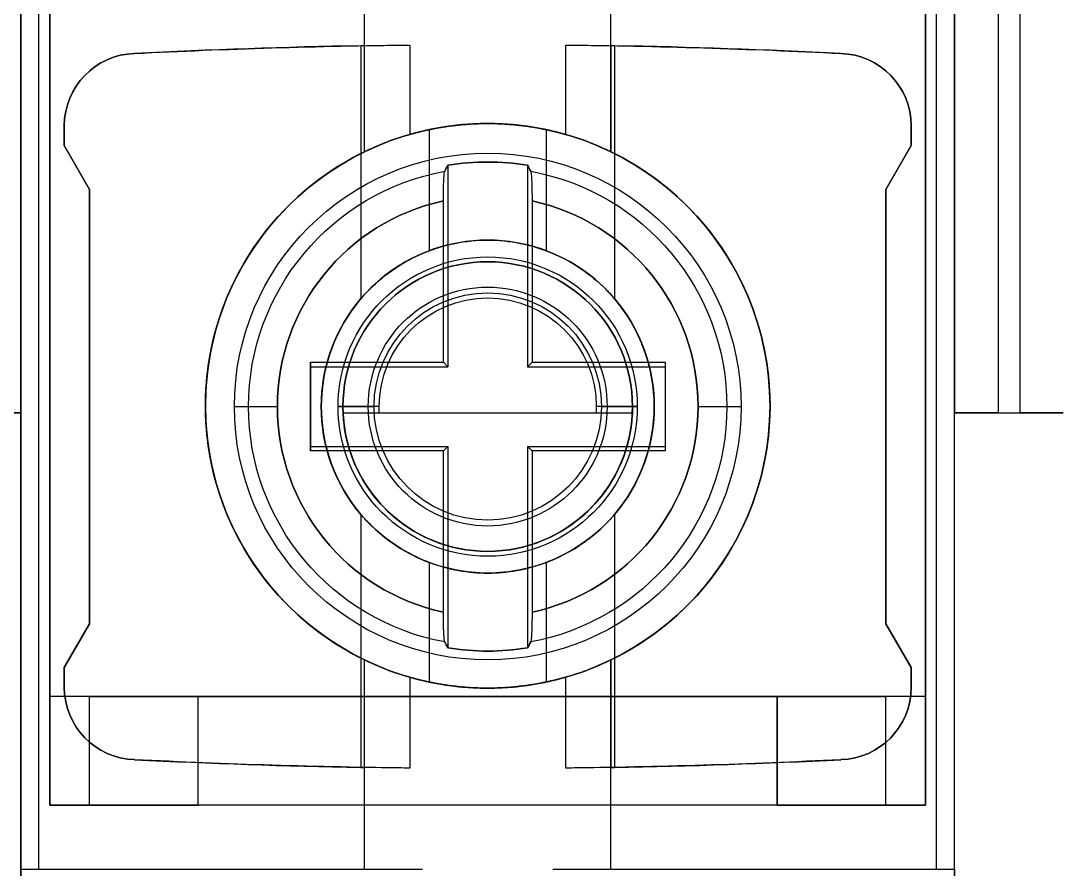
# Model space of a CAD drawing. Header units: inches. Extents: x 0 to 92454, y -34894 to 11.
# Drawn here: x 3.093 to 3.659, y 0.26 to 0.721 of the extents above; entities that cross this region are included whole.
import ezdxf

# ---------------------------------------------------------------- set-up
doc = ezdxf.new("R2010")
doc.units = ezdxf.units.IN
doc.header["$MEASUREMENT"] = 0

# ---------------------------------------------------------------- blocks, each defined once
blk = doc.blocks.new('2023_07_21_11_46_31_0481')
at = {"color": 7, "extrusion": (0, 0, -1)}
for p, q in [((78.55, 6.6, 100.333), (78.55, 23.15, 100.333)), ((78.8, 6.6, 106.4), (78.8, 23.15, 106.4)), ((78.8, 6.6, 100.333), (78.8, 23.15, 100.333)), ((78.95, 10.485, 98.489), (78.95, 23.15, 98.489)), ((83.3, 17.975, 102.1), (83.3, 23.15, 102.1)), ((83.3, 16.51, 106.4), (83.3, 23.15, 106.4)), ((86.7, 17.975, 102.1), (86.7, 23.15, 102.1)), ((86.7, 16.51, 106.4), (86.7, 23.15, 106.4)), ((91.05, 23.15, 98.489), (91.05, 10.485, 98.489)), ((91.2, 6.6, 106.4), (91.2, 23.15, 106.4)), ((91.2, 6.6, 100.333), (91.2, 23.15, 100.333)), ((91.45, 6.6, 100.333), (91.45, 23.15, 100.333)), ((92.05, 23.15, 87.6), (92.05, 12.905, 87.6)), ((92.35, 23.15, 87.6), (92.35, 12.905, 87.6)), ((83.922, 17.984, 102.1), (83.922, 16.748, 102.1)), ((86.078, 16.748, 102.1), (86.078, 17.984, 102.1)), ((83.502, 12.905, 91.4), (86.498, 12.905, 91.4)), ((92.05, 12.905, 87.6), (92.35, 12.905, 87.6)), ((83.3, 6.6, 106.4), (83.3, 9.49, 106.4)), ((86.7, 6.6, 106.4), (86.7, 9.49, 106.4)), ((83.922, 9.252, 102.1), (83.922, 7.996, 102.1)), ((86.078, 7.996, 102.1), (86.078, 9.252, 102.1)), ((79.5, 8.985, 96.489), (78.95, 8.985, 96.489)), ((78.95, 8.985, 96.489), (78.95, 7.485, 96.489)), ((79.5, 7.485, 96.489), (79.5, 8.985, 96.489)), ((91.05, 8.985, 96.489), (90.5, 8.985, 96.489)), ((90.5, 7.485, 96.489), (90.5, 8.985, 96.489)), ((91.05, 7.485, 96.489), (91.05, 8.985, 96.489)), ((83.3, 6.6, 102.1), (83.3, 8.005, 102.1)), ((86.7, 6.6, 102.1), (86.7, 8.005, 102.1)), ((78.95, 7.485, 96.489), (79.5, 7.485, 96.489)), ((90.5, 7.485, 96.489), (91.05, 7.485, 96.489)), ((78.55, 6.6, 100.333), (78.8, 6.6, 100.333)), ((78.55, 3.9, 119.7), (78.55, 6.6, 119.7)), ((78.55, 6.6, 119.7), (84.1, 6.6, 119.7)), ((78.8, 6.6, 106.4), (83.3, 6.6, 106.4)), ((83.3, 6.6, 102.1), (84.1, 6.6, 102.1)), ((85.9, 6.6, 102.1), (86.7, 6.6, 102.1)), ((85.9, 6.6, 119.7), (91.45, 6.6, 119.7)), ((86.7, 6.6, 106.4), (91.2, 6.6, 106.4)), ((91.2, 6.6, 100.333), (91.45, 6.6, 100.333)), ((91.45, 6.6, 119.7), (91.45, 3.9, 119.7))]:
    blk.add_line(p, q, dxfattribs=at)
at = {"color": 7}
for p, q in [((78.55, 23.15, 88.2), (78.55, 12.905, 88.2)), ((78.95, 23.15, 99.989), (78.95, 10.485, 99.989)), ((91.05, 10.485, 99.989), (91.05, 23.15, 99.989)), ((91.45, 23.15, 88.2), (91.45, 12.905, 88.2)), ((92.05, 23.15, 87.6), (92.05, 12.905, 87.6)), ((92.35, 23.15, 87.6), (92.35, 12.905, 87.6)), ((80.121, 17.868, 102.463), (80.121, 17.868, 100.42)), ((80.121, 17.868, 102.463), (80.121, 17.868, 100.42)), ((83.249, 17.974, 103.986), (83.249, 14.481, 103.986)), ((83.3, 16.51, 104.011), (83.3, 17.975, 104.011)), ((83.3, 17.975, 104.011), (83.3, 17.975, 102.1)), ((86.7, 17.975, 102.1), (86.7, 17.975, 104.011)), ((86.7, 17.975, 104.011), (86.7, 16.51, 104.011)), ((86.751, 17.974, 103.986), (86.751, 14.481, 103.986)), ((89.879, 17.868, 102.463), (89.879, 17.868, 100.42)), ((89.879, 17.868, 102.463), (89.879, 17.868, 100.42)), ((79.15, 16.868, 101.99), (79.15, 16.868, 99.99)), ((90.85, 16.868, 101.99), (90.85, 16.868, 99.99)), ((84.191, 16.815, 102.219), (84.191, 15.143, 102.219)), ((85.809, 16.815, 102.219), (85.809, 15.143, 102.219)), ((83.3, 16.51, 104.011), (83.3, 16.51, 106.4)), ((86.7, 16.51, 106.4), (86.7, 16.51, 104.011)), ((84.45, 16.322, 105.8), (84.45, 13.54, 105.8)), ((85.55, 16.322, 105.8), (85.55, 13.54, 105.8)), ((84.387, 13.603, 107), (84.387, 15.831, 107)), ((85.613, 15.831, 107), (85.613, 13.603, 107)), ((82.55, 12.377, 107), (82.55, 13.603, 107)), ((82.55, 13.603, 107), (84.387, 13.603, 107)), ((82.55, 13.54, 105.8), (84.45, 13.54, 105.8)), ((82.55, 13.54, 105.8), (82.55, 12.44, 105.8)), ((85.55, 13.54, 105.8), (87.45, 13.54, 105.8)), ((85.613, 13.603, 107), (87.45, 13.603, 107)), ((87.45, 13.603, 107), (87.45, 12.377, 107)), ((87.45, 13.54, 105.8), (87.45, 12.44, 105.8)), ((81.1, 13, 106.4), (81.1, 13, 124.1)), ((81.1, 13, 106.4), (81.1, 13, 124.1)), ((81.5, 12.99, 104.4), (81.696, 12.99, 106.635)), ((81.5, 12.99, 104.4), (81.696, 12.99, 106.635)), ((82.7, 12.99, 101.56), (82.7, 12.99, 103.719)), ((82.7, 12.99, 101.56), (82.7, 12.99, 103.719)), ((83.43, 12.99, 100.8), (82.933, 12.99, 101.56)), ((82.933, 12.99, 101.56), (83.35, 12.99, 101.8)), ((82.933, 12.99, 101.56), (83.35, 12.99, 101.8)), ((83.43, 12.99, 100.8), (82.933, 12.99, 101.56)), ((83, 12.99, 100.552), (83.43, 12.99, 100.8)), ((83, 12.99, 99.989), (83, 12.99, 100.552)), ((83.5, 12.99, 93.4), (83, 12.99, 93.689)), ((83, 12.99, 93.689), (83, 12.99, 98.489)), ((83, 12.99, 93.689), (83, 12.99, 98.489)), ((83.5, 12.99, 93.4), (83, 12.99, 93.689)), ((83, 12.99, 99.989), (83, 12.99, 100.552)), ((83, 12.99, 100.552), (83.43, 12.99, 100.8)), ((83.35, 12.99, 101.8), (83.35, 12.99, 104.4)), ((83.35, 12.99, 101.8), (83.35, 12.99, 104.4)), ((83.5, 12.99, 91.4), (83.5, 12.99, 93.4)), ((83.5, 12.99, 91.4), (83.5, 12.99, 93.4)), ((86.5, 12.99, 93.4), (86.5, 12.99, 91.4)), ((87, 12.99, 93.689), (86.5, 12.99, 93.4)), ((87, 12.99, 93.689), (86.5, 12.99, 93.4)), ((86.5, 12.99, 93.4), (86.5, 12.99, 91.4)), ((86.57, 12.99, 100.8), (87, 12.99, 100.552)), ((87.067, 12.99, 101.56), (86.57, 12.99, 100.8)), ((87.067, 12.99, 101.56), (86.57, 12.99, 100.8)), ((86.57, 12.99, 100.8), (87, 12.99, 100.552)), ((86.65, 12.99, 104.4), (86.65, 12.99, 101.8)), ((86.65, 12.99, 101.8), (87.067, 12.99, 101.56)), ((86.65, 12.99, 101.8), (87.067, 12.99, 101.56)), ((86.65, 12.99, 104.4), (86.65, 12.99, 101.8)), ((87, 12.99, 100.552), (87, 12.99, 99.989)), ((87, 12.99, 98.489), (87, 12.99, 93.689)), ((87, 12.99, 98.489), (87, 12.99, 93.689)), ((87, 12.99, 100.552), (87, 12.99, 99.989)), ((87.3, 12.99, 103.719), (87.3, 12.99, 101.56)), ((87.3, 12.99, 103.719), (87.3, 12.99, 101.56)), ((88.304, 12.99, 106.635), (88.5, 12.99, 104.4)), ((88.304, 12.99, 106.635), (88.5, 12.99, 104.4)), ((88.9, 13, 124.1), (88.9, 13, 106.4)), ((88.9, 13, 124.1), (88.9, 13, 106.4)), ((78.55, 12.905, 94.9), (78.55, 5.905, 94.9)), ((83.002, 12.905, 94.9), (83.002, 12.905, 93.689)), ((83.502, 12.905, 93.4), (83.502, 12.905, 91.4)), ((86.498, 12.905, 91.4), (86.498, 12.905, 93.4)), ((86.998, 12.905, 93.689), (86.998, 12.905, 94.9)), ((91.45, 5.905, 94.9), (91.45, 12.905, 94.9)), ((82.55, 12.44, 105.8), (84.45, 12.44, 105.8)), ((84.45, 12.44, 105.8), (84.45, 9.658, 105.8)), ((85.55, 12.44, 105.8), (85.55, 9.658, 105.8)), ((85.55, 12.44, 105.8), (87.45, 12.44, 105.8)), ((84.387, 12.377, 107), (82.55, 12.377, 107)), ((84.387, 10.149, 107), (84.387, 12.377, 107)), ((87.45, 12.377, 107), (85.613, 12.377, 107)), ((85.613, 12.377, 107), (85.613, 10.149, 107)), ((83.249, 11.499, 103.986), (83.249, 8.006, 103.986)), ((86.751, 11.499, 103.986), (86.751, 8.006, 103.986)), ((84.191, 10.837, 102.219), (84.191, 9.185, 102.219)), ((85.809, 10.837, 102.219), (85.809, 9.185, 102.219)), ((83.3, 9.49, 106.4), (83.3, 9.49, 104.011)), ((83.3, 8.005, 104.011), (83.3, 9.49, 104.011)), ((86.7, 9.49, 104.011), (86.7, 9.49, 106.4)), ((86.7, 9.49, 104.011), (86.7, 8.005, 104.011)), ((79.15, 9.112, 101.99), (79.15, 9.112, 99.99)), ((90.85, 9.112, 101.99), (90.85, 9.112, 99.99)), ((91.05, 8.985, 96.989), (78.95, 8.985, 96.989)), ((79.5, 7.485, 96.489), (79.5, 8.985, 96.489)), ((81, 7.485, 94.989), (81, 8.985, 94.989)), ((81, 7.485, 94.9), (81, 8.985, 94.9)), ((81, 8.985, 94.9), (89, 8.985, 94.9)), ((89, 7.485, 94.989), (89, 8.985, 94.989)), ((89, 8.985, 94.9), (89, 7.485, 94.9)), ((90.5, 7.485, 96.489), (90.5, 8.985, 96.489)), ((80.121, 8.112, 102.463), (80.121, 8.112, 100.42)), ((80.121, 8.112, 102.463), (80.121, 8.112, 100.42)), ((89.879, 8.112, 102.463), (89.879, 8.112, 100.42)), ((89.879, 8.112, 102.463), (89.879, 8.112, 100.42)), ((83.3, 8.005, 102.1), (83.3, 8.005, 104.011)), ((86.7, 8.005, 104.011), (86.7, 8.005, 102.1)), ((91.05, 7.485, 96.989), (78.95, 7.485, 96.989)), ((89, 7.485, 94.9), (81, 7.485, 94.9)), ((84.1, 6.6, 119.7), (84.1, 6.6, 102.1)), ((85.9, 6.6, 119.7), (85.9, 6.6, 102.1))]:
    blk.add_line(p, q, dxfattribs=at)
at = {"color": 7, "extrusion": (1, 0, 0)}
for p, q in [((78.55, 23.15, 88.2), (78.55, 12.905, 88.2)), ((78.55, 6.6, 100.333), (78.55, 23.15, 100.333)), ((78.8, 6.6, 100.333), (78.8, 23.15, 100.333)), ((78.8, 6.6, 106.4), (78.8, 23.15, 106.4)), ((86.7, 17.975, 102.1), (86.7, 23.15, 102.1)), ((86.7, 16.51, 106.4), (86.7, 23.15, 106.4)), ((91.05, 10.485, 99.989), (91.05, 23.15, 99.989)), ((91.05, 23.15, 98.489), (91.05, 10.485, 98.489)), ((86.7, 17.975, 102.1), (86.7, 17.975, 104.011)), ((86.7, 17.975, 104.011), (86.7, 16.51, 104.011)), ((90.85, 16.868, 99.99), (90.85, 16.596, 99.99)), ((90.85, 16.868, 101.99), (90.85, 16.868, 99.99)), ((90.85, 16.596, 101.99), (90.85, 16.868, 101.99)), ((90.85, 16.596, 101.99), (90.85, 16.596, 99.99)), ((86.7, 16.51, 106.4), (86.7, 16.51, 104.011)), ((90.5, 15.99, 100.145), (90.5, 9.99, 100.145)), ((90.5, 15.99, 102.16), (90.5, 15.99, 100.145)), ((90.5, 9.99, 102.16), (90.5, 15.99, 102.16)), ((82.55, 12.377, 107), (82.55, 13.603, 107)), ((82.55, 13.603, 107), (82.55, 13.54, 105.8)), ((82.55, 13.54, 105.8), (82.55, 12.44, 105.8)), ((78.55, 12.905, 88.2), (78.55, 12.905, 94.9)), ((78.55, 12.905, 94.9), (78.55, 5.905, 94.9)), ((82.55, 12.44, 105.8), (82.55, 12.377, 107)), ((90.5, 9.99, 102.16), (90.5, 9.99, 100.145)), ((86.7, 9.49, 104.011), (86.7, 8.005, 104.011)), ((86.7, 9.49, 104.011), (86.7, 9.49, 106.4)), ((86.7, 6.6, 106.4), (86.7, 9.49, 106.4)), ((90.85, 9.384, 99.99), (90.85, 9.112, 99.99)), ((90.85, 9.384, 101.99), (90.85, 9.384, 99.99)), ((90.85, 9.112, 101.99), (90.85, 9.384, 101.99)), ((90.85, 9.112, 101.99), (90.85, 9.112, 99.99)), ((89, 8.985, 94.9), (89, 7.485, 94.9)), ((89, 8.985, 94.989), (89, 8.985, 94.9)), ((89, 7.485, 94.989), (89, 8.985, 94.989)), ((91.05, 7.485, 96.489), (91.05, 8.985, 96.489)), ((91.05, 8.985, 96.989), (91.05, 8.985, 96.489)), ((86.7, 6.6, 102.1), (86.7, 8.005, 102.1)), ((86.7, 8.005, 104.011), (86.7, 8.005, 102.1)), ((89, 7.485, 94.9), (89, 7.485, 94.989)), ((91.05, 7.485, 96.489), (91.05, 7.485, 96.989)), ((78.55, 6.6, 119.7), (78.55, 6.6, 100.333)), ((78.55, 3.9, 119.7), (78.55, 6.6, 119.7)), ((78.8, 6.6, 100.333), (78.8, 6.6, 106.4)), ((86.7, 6.6, 102.1), (86.7, 6.6, 106.4))]:
    blk.add_line(p, q, dxfattribs=at)
at = {"color": 7, "extrusion": (-1, 0, 0)}
for p, q in [((78.95, 10.485, 98.489), (78.95, 23.15, 98.489)), ((78.95, 23.15, 99.989), (78.95, 10.485, 99.989)), ((83.3, 16.51, 106.4), (83.3, 23.15, 106.4)), ((83.3, 17.975, 102.1), (83.3, 23.15, 102.1)), ((91.2, 6.6, 106.4), (91.2, 23.15, 106.4)), ((91.2, 6.6, 100.333), (91.2, 23.15, 100.333)), ((91.45, 6.6, 100.333), (91.45, 23.15, 100.333)), ((91.45, 23.15, 88.2), (91.45, 12.905, 88.2)), ((83.3, 17.975, 104.011), (83.3, 17.975, 102.1)), ((83.3, 16.51, 104.011), (83.3, 17.975, 104.011)), ((79.15, 16.596, 99.99), (79.15, 16.868, 99.99)), ((79.15, 16.868, 101.99), (79.15, 16.596, 101.99)), ((79.15, 16.868, 101.99), (79.15, 16.868, 99.99)), ((79.15, 16.596, 101.99), (79.15, 16.596, 99.99)), ((83.3, 16.51, 104.011), (83.3, 16.51, 106.4)), ((79.5, 9.99, 100.145), (79.5, 15.99, 100.145)), ((79.5, 15.99, 102.16), (79.5, 9.99, 102.16)), ((79.5, 15.99, 102.16), (79.5, 15.99, 100.145)), ((87.45, 13.603, 107), (87.45, 12.377, 107)), ((87.45, 13.603, 107), (87.45, 13.54, 105.8)), ((87.45, 13.54, 105.8), (87.45, 12.44, 105.8)), ((91.45, 12.905, 94.9), (91.45, 12.905, 88.2)), ((91.45, 5.905, 94.9), (91.45, 12.905, 94.9)), ((87.45, 12.44, 105.8), (87.45, 12.377, 107)), ((79.5, 9.99, 102.16), (79.5, 9.99, 100.145)), ((79.15, 9.112, 99.99), (79.15, 9.384, 99.99)), ((79.15, 9.384, 101.99), (79.15, 9.112, 101.99)), ((79.15, 9.384, 101.99), (79.15, 9.384, 99.99)), ((83.3, 8.005, 104.011), (83.3, 9.49, 104.011)), ((83.3, 6.6, 106.4), (83.3, 9.49, 106.4)), ((83.3, 9.49, 106.4), (83.3, 9.49, 104.011)), ((79.15, 9.112, 101.99), (79.15, 9.112, 99.99)), ((78.95, 8.985, 96.489), (78.95, 8.985, 96.989)), ((78.95, 8.985, 96.489), (78.95, 7.485, 96.489)), ((81, 7.485, 94.9), (81, 8.985, 94.9)), ((81, 7.485, 94.989), (81, 8.985, 94.989)), ((81, 8.985, 94.9), (81, 8.985, 94.989)), ((83.3, 8.005, 102.1), (83.3, 8.005, 104.011)), ((83.3, 6.6, 102.1), (83.3, 8.005, 102.1)), ((78.95, 7.485, 96.989), (78.95, 7.485, 96.489)), ((81, 7.485, 94.989), (81, 7.485, 94.9)), ((83.3, 6.6, 106.4), (83.3, 6.6, 102.1)), ((91.2, 6.6, 106.4), (91.2, 6.6, 100.333)), ((91.45, 6.6, 119.7), (91.45, 3.9, 119.7)), ((91.45, 6.6, 100.333), (91.45, 6.6, 119.7))]:
    blk.add_line(p, q, dxfattribs=at)
at = {"color": 7, "extrusion": (-0.43787, 0, 0.899038)}
for p, q in [((83.249, 17.974, 103.986), (83.249, 14.481, 103.986)), ((79.15, 16.868, 101.99), (79.15, 16.596, 101.99)), ((79.15, 16.596, 101.99), (79.5, 15.99, 102.16)), ((79.5, 15.99, 102.16), (79.5, 9.99, 102.16)), ((83.249, 11.499, 103.986), (83.249, 8.006, 103.986)), ((79.5, 9.99, 102.16), (79.15, 9.384, 101.99)), ((79.15, 9.384, 101.99), (79.15, 9.112, 101.99))]:
    blk.add_line(p, q, dxfattribs=at)
at = {"color": 7, "extrusion": (0.404415, 0, -0.914575)}
for p, q in [((83.922, 17.984, 102.1), (83.922, 16.748, 102.1)), ((79.15, 16.596, 99.99), (79.15, 16.868, 99.99)), ((84.191, 16.815, 102.219), (84.191, 15.143, 102.219)), ((79.5, 15.99, 100.145), (79.15, 16.596, 99.99)), ((79.5, 9.99, 100.145), (79.5, 15.99, 100.145)), ((84.191, 10.837, 102.219), (84.191, 9.185, 102.219)), ((79.15, 9.384, 99.99), (79.5, 9.99, 100.145)), ((79.15, 9.112, 99.99), (79.15, 9.384, 99.99)), ((83.922, 9.252, 102.1), (83.922, 7.996, 102.1))]:
    blk.add_line(p, q, dxfattribs=at)
at = {"color": 7, "extrusion": (-0.404415, 0, -0.914575)}
for p, q in [((86.078, 16.748, 102.1), (86.078, 17.984, 102.1)), ((90.85, 16.868, 99.99), (90.85, 16.596, 99.99)), ((85.809, 16.815, 102.219), (85.809, 15.143, 102.219)), ((90.85, 16.596, 99.99), (90.5, 15.99, 100.145)), ((90.5, 15.99, 100.145), (90.5, 9.99, 100.145)), ((85.809, 10.837, 102.219), (85.809, 9.185, 102.219)), ((90.5, 9.99, 100.145), (90.85, 9.384, 99.99)), ((90.85, 9.384, 99.99), (90.85, 9.112, 99.99)), ((86.078, 7.996, 102.1), (86.078, 9.252, 102.1))]:
    blk.add_line(p, q, dxfattribs=at)
at = {"color": 7, "extrusion": (0.43787, 0, 0.899038)}
for p, q in [((86.751, 17.974, 103.986), (86.751, 14.481, 103.986)), ((90.85, 16.596, 101.99), (90.85, 16.868, 101.99)), ((90.5, 15.99, 102.16), (90.85, 16.596, 101.99)), ((90.5, 9.99, 102.16), (90.5, 15.99, 102.16)), ((86.751, 11.499, 103.986), (86.751, 8.006, 103.986)), ((90.85, 9.384, 101.99), (90.5, 9.99, 102.16)), ((90.85, 9.112, 101.99), (90.85, 9.384, 101.99))]:
    blk.add_line(p, q, dxfattribs=at)
at = {"color": 7, "extrusion": (-0.866025, -0.5, 0)}
for p, q in [((79.5, 15.99, 100.145), (79.15, 16.596, 99.99)), ((79.15, 16.596, 101.99), (79.5, 15.99, 102.16)), ((79.15, 16.596, 101.99), (79.15, 16.596, 99.99)), ((79.5, 15.99, 102.16), (79.5, 15.99, 100.145))]:
    blk.add_line(p, q, dxfattribs=at)
at = {"color": 7, "extrusion": (0.866025, -0.5, 0)}
for p, q in [((90.85, 16.596, 99.99), (90.5, 15.99, 100.145)), ((90.5, 15.99, 102.16), (90.85, 16.596, 101.99)), ((90.85, 16.596, 101.99), (90.85, 16.596, 99.99)), ((90.5, 15.99, 102.16), (90.5, 15.99, 100.145))]:
    blk.add_line(p, q, dxfattribs=at)
at = {"color": 7, "extrusion": (0.99863, 0, 0.052336)}
for p, q in [((84.45, 16.322, 105.8), (84.45, 13.54, 105.8)), ((84.387, 13.603, 107), (84.387, 15.831, 107)), ((84.387, 13.603, 107), (84.45, 13.54, 105.8)), ((84.45, 12.44, 105.8), (84.387, 12.377, 107)), ((84.45, 12.44, 105.8), (84.45, 9.658, 105.8)), ((84.387, 10.149, 107), (84.387, 12.377, 107))]:
    blk.add_line(p, q, dxfattribs=at)
at = {"color": 7, "extrusion": (-0.99863, 0, 0.052336)}
for p, q in [((85.55, 16.322, 105.8), (85.55, 13.54, 105.8)), ((85.613, 15.831, 107), (85.613, 13.603, 107)), ((85.55, 13.54, 105.8), (85.613, 13.603, 107)), ((85.613, 12.377, 107), (85.55, 12.44, 105.8)), ((85.55, 12.44, 105.8), (85.55, 9.658, 105.8)), ((85.613, 12.377, 107), (85.613, 10.149, 107))]:
    blk.add_line(p, q, dxfattribs=at)
at = {"color": 7, "extrusion": (0, -0.99863, 0.052336)}
for p, q in [((82.55, 13.603, 107), (84.387, 13.603, 107)), ((82.55, 13.603, 107), (82.55, 13.54, 105.8)), ((82.55, 13.54, 105.8), (84.45, 13.54, 105.8)), ((84.387, 13.603, 107), (84.45, 13.54, 105.8)), ((85.55, 13.54, 105.8), (85.613, 13.603, 107)), ((85.55, 13.54, 105.8), (87.45, 13.54, 105.8)), ((85.613, 13.603, 107), (87.45, 13.603, 107)), ((87.45, 13.603, 107), (87.45, 13.54, 105.8))]:
    blk.add_line(p, q, dxfattribs=at)
at = {"color": 7, "extrusion": (0, 1, 0)}
for p, q in [((78.55, 12.905, 88.2), (78.55, 12.905, 94.9)), ((83.002, 12.905, 94.9), (83.002, 12.905, 93.689)), ((83.502, 12.905, 93.4), (83.502, 12.905, 91.4)), ((83.502, 12.905, 91.4), (86.498, 12.905, 91.4)), ((86.498, 12.905, 91.4), (86.498, 12.905, 93.4)), ((86.998, 12.905, 93.689), (86.998, 12.905, 94.9)), ((91.45, 12.905, 94.9), (91.45, 12.905, 88.2)), ((92.05, 12.905, 87.6), (92.35, 12.905, 87.6)), ((79.5, 8.985, 96.489), (78.95, 8.985, 96.489)), ((78.95, 8.985, 96.489), (78.95, 8.985, 96.989)), ((91.05, 8.985, 96.989), (78.95, 8.985, 96.989)), ((81, 8.985, 94.9), (89, 8.985, 94.9)), ((81, 8.985, 94.9), (81, 8.985, 94.989)), ((89, 8.985, 94.989), (89, 8.985, 94.9)), ((91.05, 8.985, 96.489), (90.5, 8.985, 96.489)), ((91.05, 8.985, 96.989), (91.05, 8.985, 96.489))]:
    blk.add_line(p, q, dxfattribs=at)
at = {"color": 7, "extrusion": (0, 0.99863, 0.052336)}
for p, q in [((82.55, 12.44, 105.8), (84.45, 12.44, 105.8)), ((82.55, 12.44, 105.8), (82.55, 12.377, 107)), ((84.45, 12.44, 105.8), (84.387, 12.377, 107)), ((85.55, 12.44, 105.8), (87.45, 12.44, 105.8)), ((85.613, 12.377, 107), (85.55, 12.44, 105.8)), ((87.45, 12.44, 105.8), (87.45, 12.377, 107)), ((84.387, 12.377, 107), (82.55, 12.377, 107)), ((87.45, 12.377, 107), (85.613, 12.377, 107))]:
    blk.add_line(p, q, dxfattribs=at)
at = {"color": 7, "extrusion": (-0.866025, 0.5, 0)}
for p, q in [((79.15, 9.384, 99.99), (79.5, 9.99, 100.145)), ((79.5, 9.99, 102.16), (79.15, 9.384, 101.99)), ((79.5, 9.99, 102.16), (79.5, 9.99, 100.145)), ((79.15, 9.384, 101.99), (79.15, 9.384, 99.99))]:
    blk.add_line(p, q, dxfattribs=at)
at = {"color": 7, "extrusion": (0.866025, 0.5, 0)}
for p, q in [((90.5, 9.99, 100.145), (90.85, 9.384, 99.99)), ((90.5, 9.99, 102.16), (90.5, 9.99, 100.145)), ((90.85, 9.384, 101.99), (90.5, 9.99, 102.16)), ((90.85, 9.384, 101.99), (90.85, 9.384, 99.99))]:
    blk.add_line(p, q, dxfattribs=at)
at = {"color": 7, "extrusion": (0, -1, 0)}
for p, q in [((91.05, 7.485, 96.989), (78.95, 7.485, 96.989)), ((78.95, 7.485, 96.989), (78.95, 7.485, 96.489)), ((78.95, 7.485, 96.489), (79.5, 7.485, 96.489)), ((89, 7.485, 94.9), (81, 7.485, 94.9)), ((81, 7.485, 94.989), (81, 7.485, 94.9)), ((89, 7.485, 94.9), (89, 7.485, 94.989)), ((90.5, 7.485, 96.489), (91.05, 7.485, 96.489)), ((91.05, 7.485, 96.489), (91.05, 7.485, 96.989)), ((78.55, 6.6, 119.7), (84.1, 6.6, 119.7)), ((78.55, 6.6, 119.7), (78.55, 6.6, 100.333)), ((78.55, 6.6, 100.333), (78.8, 6.6, 100.333)), ((78.8, 6.6, 100.333), (78.8, 6.6, 106.4)), ((78.8, 6.6, 106.4), (83.3, 6.6, 106.4)), ((83.3, 6.6, 102.1), (84.1, 6.6, 102.1)), ((83.3, 6.6, 106.4), (83.3, 6.6, 102.1)), ((84.1, 6.6, 119.7), (84.1, 6.6, 102.1)), ((85.9, 6.6, 102.1), (86.7, 6.6, 102.1)), ((85.9, 6.6, 119.7), (91.45, 6.6, 119.7)), ((85.9, 6.6, 119.7), (85.9, 6.6, 102.1)), ((86.7, 6.6, 102.1), (86.7, 6.6, 106.4)), ((86.7, 6.6, 106.4), (91.2, 6.6, 106.4)), ((91.2, 6.6, 106.4), (91.2, 6.6, 100.333)), ((91.2, 6.6, 100.333), (91.45, 6.6, 100.333)), ((91.45, 6.6, 100.333), (91.45, 6.6, 119.7))]:
    blk.add_line(p, q, dxfattribs=at)
at = {"color": 7, "extrusion": (0, 0, -1)}
for centre, radius, start, end in [((-85, -79.418, -102.1), 97.408, 89.00001, 89.36574), ((-85, -79.418, -102.1), 97.408, 89.00001, 89.36574), ((-85, -79.418, -102.1), 97.408, 90.63426, 90.99999), ((-85, -79.418, -102.1), 97.408, 90.63426, 90.99999), ((-85, 13, -124.1), 3.9, 0, 180), ((-85, 13, -102.1), 3.9, 73.9495, 106.0505), ((-85, 13, -106.4), 3.9, 0, 64.1576), ((-85, 12.99, -104.4), 3.5, 0, 180), ((-85, 12.99, -104.4), 3.5, 0, 180), ((-85, 13, -106.4), 3.9, 115.8424, 180), ((-85, 12.99, -105.8), 3.378, 80.6281, 99.3719), ((-85, 12.99, -106.635), 3.304, 0, 79.6488), ((-85, 12.99, -106.635), 3.304, 0, 79.6488), ((-85, 12.99, -106.635), 3.304, 100.3512, 180), ((-85, 12.99, -106.635), 3.304, 100.3512, 180), ((-85, 12.99, -107), 2.906, 0, 77.8246), ((-85, 12.99, -107), 2.906, 102.1754, 180), ((-85, 12.99, -101.56), 2.067, 0, 180), ((-85, 12.99, -101.56), 2.067, 0, 180), ((-85, 12.99, -98.489), 2, 0, 180), ((-85, 12.99, -93.689), 2, 0, 180), ((-85, 12.99, -98.489), 2, 0, 180), ((-85, 12.99, -93.689), 2, 0, 180), ((-85, 12.99, -100.552), 2, 0, 180), ((-85, 12.99, -100.552), 2, 0, 180), ((-85, 12.99, -101.8), 1.65, 0, 180), ((-85, 12.99, -104.4), 1.65, 0, 180), ((-85, 12.99, -101.8), 1.65, 0, 180), ((-85, 12.99, -104.4), 1.65, 0, 180), ((-85, 12.99, -100.8), 1.57, 0, 180), ((-85, 12.99, -100.8), 1.57, 0, 180), ((-85, 12.99, -93.4), 1.5, 0, 180), ((-85, 12.99, -91.4), 1.5, 0, 180), ((-85, 12.99, -93.4), 1.5, 0, 180), ((-85, 12.99, -91.4), 1.5, 0, 180), ((-85, 13, -124.1), 3.9, 180, 0), ((-85, 13, -106.4), 3.9, 295.8424, 0), ((-85, 12.99, -104.4), 3.5, 180, 0), ((-85, 12.99, -104.4), 3.5, 180, 0), ((-85, 12.99, -106.635), 3.304, 280.3512, 0), ((-85, 12.99, -106.635), 3.304, 280.3512, 0), ((-85, 12.99, -107), 2.906, 282.1754, 0), ((-85, 12.99, -101.56), 2.067, 180, 0), ((-85, 12.99, -101.56), 2.067, 180, 0), ((-85, 12.99, -100.552), 2, 180, 0), ((-85, 12.99, -100.552), 2, 180, 0), ((-85, 12.99, -93.689), 2, 357.5642, 0), ((-85, 12.99, -98.489), 2, 180, 0), ((-85, 12.99, -93.689), 2, 357.5642, 0), ((-85, 12.99, -98.489), 2, 180, 0), ((-85, 12.99, -104.4), 1.65, 180, 0), ((-85, 12.99, -101.8), 1.65, 180, 0), ((-85, 12.99, -101.8), 1.65, 180, 0), ((-85, 12.99, -104.4), 1.65, 180, 0), ((-85, 12.99, -100.8), 1.57, 180, 0), ((-85, 12.99, -100.8), 1.57, 180, 0), ((-85, 12.99, -91.4), 1.5, 356.7515, 0), ((-85, 12.99, -93.4), 1.5, 356.7515, 0), ((-85, 12.99, -93.4), 1.5, 356.7515, 0), ((-85, 12.99, -91.4), 1.5, 356.7515, 0), ((-85, 12.99, -106.635), 3.304, 180, 259.6488), ((-85, 12.99, -106.635), 3.304, 180, 259.6488), ((-85, 12.99, -107), 2.906, 180, 257.8246), ((-85, 12.99, -93.4), 1.5, 180, 183.2485), ((-85, 12.99, -91.4), 1.5, 180, 183.2485), ((-85, 12.99, -93.4), 1.5, 180, 183.2485), ((-85, 12.99, -91.4), 1.5, 180, 183.2485), ((-85, 13, -106.4), 3.9, 180, 244.1576), ((-85, 12.99, -93.689), 2, 180, 182.4358), ((-85, 12.99, -93.689), 2, 180, 182.4358), ((-85, 12.99, -94.9), 2, 182.4358, 357.5642), ((-85, 12.99, -105.8), 3.378, 260.6281, 279.3719), ((-85, 13, -102.1), 3.9, 253.9495, 286.0505), ((-85, 105.398, -102.1), 97.408, 270.63426, 270.99999), ((-85, 105.398, -102.1), 97.408, 270.63426, 270.99999), ((-85, 105.398, -102.1), 97.408, 269.00001, 269.36574), ((-85, 105.398, -102.1), 97.408, 269.00001, 269.36574)]:
    blk.add_arc(centre, radius, start, end, dxfattribs=at)
at = {"color": 7}
for centre, radius, start, end in [((85, 13, 124.1), 3.9, 0, 180), ((85, 13, 102.1), 3.9, 73.9495, 106.0505), ((85, 13, 106.4), 3.9, 115.8424, 180), ((85, 13, 106.4), 3.9, 0, 64.1576), ((85, 12.99, 105.8), 3.378, 80.6281, 99.3719), ((85, 12.99, 107), 2.906, 102.1754, 180), ((85, 12.99, 107), 2.906, 0, 77.8246), ((85, 12.99, 99.989), 2, 0, 180), ((85, 12.99, 99.989), 2, 0, 180), ((85, 13, 106.4), 3.9, 180, 244.1576), ((85, 13, 124.1), 3.9, 180, 0), ((85, 12.99, 107), 2.906, 180, 257.8246), ((85, 12.99, 99.989), 2, 180, 0), ((85, 12.99, 99.989), 2, 180, 0), ((85, 12.99, 107), 2.906, 282.1754, 0), ((85, 13, 106.4), 3.9, 295.8424, 0), ((85, 12.99, 94.9), 2, 182.4358, 357.5642), ((85, 12.99, 105.8), 3.378, 260.6281, 279.3719), ((85, 13, 102.1), 3.9, 253.9495, 286.0505)]:
    blk.add_arc(centre, radius, start, end, dxfattribs=at)
at = {"color": 7, "extrusion": (0.99863, -2.64103e-10, 0.052336)}
blk.add_arc((-695.943, 32.016, 89.871), 715.621, 5.550642, 5.617896, dxfattribs=at)
at = {"color": 7, "extrusion": (-0.99863, 2.64103e-10, -0.052336)}
blk.add_arc((695.943, 32.016, -89.871), 715.621, 174.382104, 174.449358, dxfattribs=at)
at = {"color": 7, "extrusion": (-0.99863, -6.45397e-11, 0.052336)}
blk.add_arc((695.942, 40.914, -79.896), 715.62, 174.382102, 174.449356, dxfattribs=at)
at = {"color": 7, "extrusion": (0.99863, 6.45397e-11, -0.052336)}
blk.add_arc((-695.942, 40.914, 79.896), 715.62, 5.550644, 5.617898, dxfattribs=at)
at = {"color": 7, "extrusion": (0, 1, 0)}
for centre, radius, start, end in [((-82.094, 106.6, 12.99), 0.4, 5, 90), ((-82.094, 106.6, 12.99), 0.4, 5, 90), ((-87.906, 106.6, 12.99), 0.4, 90, 175), ((-87.906, 106.6, 12.99), 0.4, 90, 175), ((-77.95, 88.2, 12.905), 0.6, 180, 270), ((-92.05, 88.2, 12.905), 0.6, 270, 360), ((-92.35, 88.2, 12.905), 0.6, 180, 270), ((-79.5, 94.989, 8.985), 1.5, 90, 180), ((-90.5, 94.989, 8.985), 1.5, 0, 90), ((-79.5, 94.989, 7.485), 1.5, 90, 180), ((-90.5, 94.989, 7.485), 1.5, 0, 90)]:
    blk.add_arc(centre, radius, start, end, dxfattribs=at)
at = {"color": 7, "extrusion": (0, -1, 0)}
for centre, radius, start, end in [((77.95, 88.2, -12.905), 0.6, 270, 0), ((92.05, 88.2, -12.905), 0.6, 180, 270), ((92.35, 88.2, -12.905), 0.6, 270, 0), ((79.5, 94.989, -8.985), 1.5, 360, 90), ((90.5, 94.989, -8.985), 1.5, 90, 180), ((79.5, 94.989, -7.485), 1.5, 360, 90), ((90.5, 94.989, -7.485), 1.5, 90, 180)]:
    blk.add_arc(centre, radius, start, end, dxfattribs=at)
at = {"color": 7, "extrusion": (-1, 0, 0)}
for centre, radius, start in [((-10.485, 96.989, -78.95), 1.5, 360), ((-10.485, 96.989, -78.95), 3, 0), ((-10.485, 96.989, -78.95), 1.5, 360), ((-10.485, 96.989, -91.05), 1.5, 360), ((-10.485, 96.989, -91.05), 3, 0)]:
    blk.add_arc(centre, radius, start, 90, dxfattribs=at)
at = {"color": 7, "extrusion": (1, 0, 0)}
for centre, radius in [((10.485, 96.989, 78.95), 3), ((10.485, 96.989, 91.05), 3), ((10.485, 96.989, 91.05), 1.5)]:
    blk.add_arc(centre, radius, 90, 180, dxfattribs=at)
at = {"color": 7, "extrusion": (-0.99863, -2.64103e-10, -0.052336)}
blk.add_arc((-721.923, 32.016, -89.871), 715.621, 5.550642, 5.617896, dxfattribs=at)
at = {"color": 7, "extrusion": (0.99863, 2.64103e-10, 0.052336)}
blk.add_arc((721.923, 32.016, 89.871), 715.621, 174.382104, 174.449358, dxfattribs=at)
at = {"color": 7, "extrusion": (0.99863, 2.06946e-10, -0.052336)}
blk.add_arc((721.922, 40.914, 79.896), 715.62, 174.382102, 174.449356, dxfattribs=at)
at = {"color": 7, "extrusion": (-0.99863, -2.06946e-10, 0.052336)}
blk.add_arc((-721.922, 40.914, -79.896), 715.62, 5.550644, 5.617898, dxfattribs=at)
at = {"color": 7, "extrusion": (0.404415, 0, -0.914575)}
for centre, major_axis, start_param, end_param in [((80.15, 16.868, 100.432), (-1, 0, -0.442), 0, 1.542233), ((80.15, 16.868, 100.432), (-1, 0, -0.442), 0, 1.542233), ((85, -79.418, 102.577), (-97.408, 0, -43.073), 1.520692, 1.559726), ((85, -79.418, 102.577), (-97.408, 0, -43.073), 1.520692, 1.559726), ((85, 12.99, 102.577), (-2.3, 0, -1.017), 6.283185, 7.494632), ((85, 12.99, 102.577), (-2.3, 0, -1.017), 5.071739, 6.283185), ((80.15, 9.112, 100.432), (-1, 0, -0.442), -1.542233, 0), ((80.15, 9.112, 100.432), (-1, 0, -0.442), -1.542233, 0)]:
    blk.add_ellipse(centre, major_axis=major_axis, ratio=0.914575, start_param=start_param, end_param=end_param, dxfattribs=at)
at = {"color": 7, "extrusion": (-0.43787, 8.27181e-25, 0.899038)}
blk.add_ellipse((80.15, 16.868, 102.477), major_axis=(-1, 0, -0.487), ratio=0.899038, start_param=-1.542233, end_param=0, dxfattribs=at)
blk.add_ellipse((80.15, 16.868, 102.477), major_axis=(-1, 0, -0.487), ratio=0.899038, start_param=-1.542233, end_param=0, dxfattribs=at)
at = {"color": 7, "extrusion": (-0.43787, 3.38964e-32, 0.899038)}
blk.add_ellipse((85, -79.418, 104.839), major_axis=(-97.408, 0, -47.442), ratio=0.899038, start_param=-1.552815, end_param=-1.520692, dxfattribs=at)
blk.add_ellipse((85, -79.418, 104.839), major_axis=(-97.408, 0, -47.442), ratio=0.899038, start_param=-1.552815, end_param=-1.520692, dxfattribs=at)
at = {"color": 7, "extrusion": (0.003346, -0.999543, 0.030057)}
blk.add_ellipse((84.995, 17.872, 100.396), major_axis=(-2.567, -0.101, -3.063), ratio=0.99884, start_param=-2.005469, end_param=-1.99119, dxfattribs=at)
blk.add_ellipse((84.995, 17.872, 100.396), major_axis=(-2.567, -0.101, -3.063), ratio=0.99884, start_param=-2.005469, end_param=-1.99119, dxfattribs=at)
at = {"color": 7, "extrusion": (-0.404415, -6.16298e-33, -0.914575)}
blk.add_ellipse((85, -79.418, 102.577), major_axis=(-97.408, 0, 43.073), ratio=0.914575, start_param=1.581866, end_param=1.620901, dxfattribs=at)
blk.add_ellipse((85, -79.418, 102.577), major_axis=(-97.408, 0, 43.073), ratio=0.914575, start_param=1.581866, end_param=1.620901, dxfattribs=at)
at = {"color": 7, "extrusion": (-0.003346, -0.999543, 0.030057)}
blk.add_ellipse((85.005, 17.872, 100.396), major_axis=(2.503, -0.102, -3.115), ratio=0.998879, start_param=2.011946, end_param=2.026225, dxfattribs=at)
blk.add_ellipse((85.005, 17.872, 100.396), major_axis=(2.503, -0.102, -3.115), ratio=0.998879, start_param=2.011946, end_param=2.026225, dxfattribs=at)
at = {"color": 7, "extrusion": (0.43787, 3.08149e-33, 0.899038)}
blk.add_ellipse((85, -79.418, 104.839), major_axis=(-97.408, 0, 47.442), ratio=0.899038, start_param=-1.620901, end_param=-1.588778, dxfattribs=at)
blk.add_ellipse((85, -79.418, 104.839), major_axis=(-97.408, 0, 47.442), ratio=0.899038, start_param=-1.620901, end_param=-1.588778, dxfattribs=at)
at = {"color": 7, "extrusion": (-0.404415, 5.3926e-33, -0.914575)}
blk.add_ellipse((89.85, 16.868, 100.432), major_axis=(1, 0, -0.442), ratio=0.914575, start_param=-1.542233, end_param=0, dxfattribs=at)
blk.add_ellipse((89.85, 16.868, 100.432), major_axis=(1, 0, -0.442), ratio=0.914575, start_param=-1.542233, end_param=0, dxfattribs=at)
at = {"color": 7, "extrusion": (0.43787, 0, 0.899038)}
for centre, major_axis, start_param, end_param in [((89.85, 16.868, 102.477), (1, 0, -0.487), 0, 1.542233), ((89.85, 16.868, 102.477), (1, 0, -0.487), 0, 1.542233), ((85, 12.99, 104.839), (-2.3, 0, 1.12), 3.141593, 3.846745), ((85, 12.99, 104.839), (-2.3, 0, 1.12), 8.719626, 9.424778)]:
    blk.add_ellipse(centre, major_axis=major_axis, ratio=0.899038, start_param=start_param, end_param=end_param, dxfattribs=at)
at = {"color": 7, "extrusion": (0.404415, -1.2326e-32, -0.914575)}
for start_param, end_param in [(1.290663, 1.361888), (1.290663, 1.361888), (-1.361888, -1.290663), (-1.361888, -1.290663)]:
    blk.add_ellipse((85, 13, 102.577), major_axis=(-3.9, 0, -1.725), ratio=0.914575, start_param=start_param, end_param=end_param, dxfattribs=at)
at = {"color": 7, "extrusion": (-0.404415, 0, -0.914575)}
for centre, major_axis, start_param, end_param in [((85, 13, 102.577), (-3.9, 0, 1.725), 1.779705, 1.85093), ((85, 13, 102.577), (-3.9, 0, 1.725), 1.779705, 1.85093), ((85, 12.99, 102.577), (-2.3, 0, 1.017), 8.213331, 9.424778), ((85, 12.99, 102.577), (-2.3, 0, 1.017), 3.141593, 4.353039), ((85, 13, 102.577), (-3.9, 0, 1.725), -1.85093, -1.779705), ((85, 13, 102.577), (-3.9, 0, 1.725), -1.85093, -1.779705)]:
    blk.add_ellipse(centre, major_axis=major_axis, ratio=0.914575, start_param=start_param, end_param=end_param, dxfattribs=at)
at = {"color": 7, "extrusion": (-0.404415, 0, 0.914575)}
for start_param, end_param in [(-1.211447, 0), (0, 1.211447)]:
    blk.add_ellipse((85, 12.99, 102.577), major_axis=(-2.3, 0, -1.017), ratio=0.914575, start_param=start_param, end_param=end_param, dxfattribs=at)
at = {"color": 7, "extrusion": (0.404415, 0, 0.914575)}
for start_param, end_param in [(-3.141593, -1.930146), (1.930146, 3.141593)]:
    blk.add_ellipse((85, 12.99, 102.577), major_axis=(-2.3, 0, 1.017), ratio=0.914575, start_param=start_param, end_param=end_param, dxfattribs=at)
at = {"color": 7, "extrusion": (0.43787, 0, -0.899038)}
for start_param, end_param in [(0, 0.705152), (-0.705152, 0)]:
    blk.add_ellipse((85, 12.99, 104.839), major_axis=(-2.3, 0, -1.12), ratio=0.899038, start_param=start_param, end_param=end_param, dxfattribs=at)
at = {"color": 7, "extrusion": (-0.43787, 0, 0.899038)}
for start_param, end_param in [(5.578033, 6.283185), (6.283185, 6.988338)]:
    blk.add_ellipse((85, 12.99, 104.839), major_axis=(-2.3, 0, -1.12), ratio=0.899038, start_param=start_param, end_param=end_param, dxfattribs=at)
at = {"color": 7, "extrusion": (-0.43787, 0, -0.899038)}
for start_param, end_param in [(2.43644, 3.141593), (-3.141593, -2.43644)]:
    blk.add_ellipse((85, 12.99, 104.839), major_axis=(-2.3, 0, 1.12), ratio=0.899038, start_param=start_param, end_param=end_param, dxfattribs=at)
at = {"color": 7, "extrusion": (-0.43787, 1.2326e-32, 0.899038)}
blk.add_ellipse((80.15, 9.112, 102.477), major_axis=(-1, 0, -0.487), ratio=0.899038, start_param=0, end_param=1.542233, dxfattribs=at)
blk.add_ellipse((80.15, 9.112, 102.477), major_axis=(-1, 0, -0.487), ratio=0.899038, start_param=0, end_param=1.542233, dxfattribs=at)
at = {"color": 7, "extrusion": (-0.404415, 2.06795e-25, -0.914575)}
blk.add_ellipse((89.85, 9.112, 100.432), major_axis=(1, 0, -0.442), ratio=0.914575, start_param=0, end_param=1.542233, dxfattribs=at)
blk.add_ellipse((89.85, 9.112, 100.432), major_axis=(1, 0, -0.442), ratio=0.914575, start_param=0, end_param=1.542233, dxfattribs=at)
at = {"color": 7, "extrusion": (0.43787, -2.06795e-25, 0.899038)}
blk.add_ellipse((89.85, 9.112, 102.477), major_axis=(1, 0, -0.487), ratio=0.899038, start_param=-1.542233, end_param=0, dxfattribs=at)
blk.add_ellipse((89.85, 9.112, 102.477), major_axis=(1, 0, -0.487), ratio=0.899038, start_param=-1.542233, end_param=0, dxfattribs=at)
at = {"color": 7, "extrusion": (-0.43787, -8.62817e-32, 0.899038)}
blk.add_ellipse((85, 105.398, 104.839), major_axis=(97.408, 0, 47.442), ratio=0.899038, start_param=-1.620901, end_param=-1.588778, dxfattribs=at)
blk.add_ellipse((85, 105.398, 104.839), major_axis=(97.408, 0, 47.442), ratio=0.899038, start_param=-1.620901, end_param=-1.588778, dxfattribs=at)
at = {"color": 7, "extrusion": (0.404415, 9.86076e-32, -0.914575)}
blk.add_ellipse((85, 105.398, 102.577), major_axis=(97.408, 0, 43.073), ratio=0.914575, start_param=1.581866, end_param=1.620901, dxfattribs=at)
blk.add_ellipse((85, 105.398, 102.577), major_axis=(97.408, 0, 43.073), ratio=0.914575, start_param=1.581866, end_param=1.620901, dxfattribs=at)
at = {"color": 7, "extrusion": (-0.404415, -1.2326e-32, -0.914575)}
blk.add_ellipse((85, 105.398, 102.577), major_axis=(97.408, 0, -43.073), ratio=0.914575, start_param=1.520692, end_param=1.559726, dxfattribs=at)
blk.add_ellipse((85, 105.398, 102.577), major_axis=(97.408, 0, -43.073), ratio=0.914575, start_param=1.520692, end_param=1.559726, dxfattribs=at)
at = {"color": 7, "extrusion": (0.43787, -4.93038e-32, 0.899038)}
blk.add_ellipse((85, 105.398, 104.839), major_axis=(97.408, 0, -47.442), ratio=0.899038, start_param=-1.552815, end_param=-1.520692, dxfattribs=at)
blk.add_ellipse((85, 105.398, 104.839), major_axis=(97.408, 0, -47.442), ratio=0.899038, start_param=-1.552815, end_param=-1.520692, dxfattribs=at)
at = {"color": 7, "extrusion": (0.003346, 0.999543, 0.030057)}
blk.add_ellipse((84.995, 8.108, 100.396), major_axis=(2.559, -0.101, 3.07), ratio=0.998845, start_param=-1.147645, end_param=-1.133366, dxfattribs=at)
blk.add_ellipse((84.995, 8.108, 100.396), major_axis=(2.559, -0.101, 3.07), ratio=0.998845, start_param=-1.147645, end_param=-1.133366, dxfattribs=at)
at = {"color": 7, "extrusion": (-0.003346, 0.999543, 0.030057)}
blk.add_ellipse((85.005, 8.108, 100.396), major_axis=(-2.528, -0.102, 3.095), ratio=0.998865, start_param=1.123284, end_param=1.137563, dxfattribs=at)
blk.add_ellipse((85.005, 8.108, 100.396), major_axis=(-2.528, -0.102, 3.095), ratio=0.998865, start_param=1.123284, end_param=1.137563, dxfattribs=at)
at = {"color": 7}
for points, knots in [([(86.7, 16.51, 104.011), (86.652, 16.533, 104.033), (86.604, 16.555, 104.055), (86.317, 16.68, 104.176), (86.062, 16.762, 104.256), (85.537, 16.872, 104.363), (85.267, 16.9, 104.39), (84.733, 16.9, 104.39), (84.463, 16.872, 104.363), (83.938, 16.762, 104.256), (83.683, 16.68, 104.176), (83.396, 16.555, 104.055), (83.348, 16.533, 104.033), (83.3, 16.51, 104.011)], [-2.2908447, -2.2908447, -2.2908447, -2.2908447, -2.2744025, -2.2744025, -2.1942017, -2.1942017, -2.1140009, -2.1140009, -2.0338001, -2.0338001, -1.9535994, -1.9535994, -1.9371571, -1.9371571, -1.9371571, -1.9371571]), ([(86.7, 16.51, 104.011), (86.652, 16.533, 104.033), (86.604, 16.555, 104.055), (86.317, 16.68, 104.176), (86.062, 16.762, 104.256), (85.537, 16.872, 104.363), (85.267, 16.9, 104.39), (84.733, 16.9, 104.39), (84.463, 16.872, 104.363), (83.938, 16.762, 104.256), (83.683, 16.68, 104.176), (83.396, 16.555, 104.055), (83.348, 16.533, 104.033), (83.3, 16.51, 104.011)], [-2.2908447, -2.2908447, -2.2908447, -2.2908447, -2.2744025, -2.2744025, -2.1942017, -2.1942017, -2.1140009, -2.1140009, -2.0338001, -2.0338001, -1.9535994, -1.9535994, -1.9371571, -1.9371571, -1.9371571, -1.9371571]), ([(84.191, 16.815, 102.219), (84.203, 16.818, 102.225), (84.216, 16.82, 102.23), (84.474, 16.872, 102.338), (84.744, 16.9, 102.39), (85.256, 16.9, 102.39), (85.526, 16.872, 102.338), (85.784, 16.82, 102.23), (85.797, 16.818, 102.225), (85.809, 16.815, 102.219)], [0.2271788, 0.2271788, 0.2271788, 0.2271788, 0.2310316, 0.2310316, 0.3078847, 0.3078847, 0.3847379, 0.3847379, 0.3885907, 0.3885907, 0.3885907, 0.3885907]), ([(84.191, 16.815, 102.219), (84.203, 16.818, 102.225), (84.216, 16.82, 102.23), (84.474, 16.872, 102.338), (84.744, 16.9, 102.39), (85.256, 16.9, 102.39), (85.526, 16.872, 102.338), (85.784, 16.82, 102.23), (85.797, 16.818, 102.225), (85.809, 16.815, 102.219)], [0.2271788, 0.2271788, 0.2271788, 0.2271788, 0.2310316, 0.2310316, 0.3078847, 0.3078847, 0.3847379, 0.3847379, 0.3885907, 0.3885907, 0.3885907, 0.3885907]), ([(84.387, 15.831, 107), (84.387, 15.881, 107), (84.388, 15.941, 106.988), (84.39, 16.035, 106.95), (84.391, 16.086, 106.917), (84.395, 16.157, 106.847), (84.398, 16.191, 106.798), (84.402, 16.226, 106.717), (84.404, 16.236, 106.675), (84.406, 16.241, 106.635)], [0.1796322, 0.1796322, 0.1796322, 0.1796322, 0.19487605, 0.19487605, 0.21000214, 0.21000214, 0.22495004, 0.22495004, 0.23632673, 0.23632673, 0.23632673, 0.23632673]), ([(84.387, 15.831, 107), (84.387, 15.881, 107), (84.388, 15.941, 106.988), (84.39, 16.035, 106.95), (84.391, 16.086, 106.917), (84.395, 16.157, 106.847), (84.398, 16.191, 106.798), (84.402, 16.226, 106.717), (84.404, 16.236, 106.675), (84.406, 16.241, 106.635)], [0.1796322, 0.1796322, 0.1796322, 0.1796322, 0.19487605, 0.19487605, 0.21000214, 0.21000214, 0.22495004, 0.22495004, 0.23632673, 0.23632673, 0.23632673, 0.23632673]), ([(85.594, 16.241, 106.635), (85.596, 16.236, 106.675), (85.598, 16.226, 106.717), (85.602, 16.191, 106.798), (85.605, 16.157, 106.847), (85.609, 16.086, 106.917), (85.61, 16.035, 106.95), (85.612, 15.941, 106.988), (85.613, 15.881, 107), (85.613, 15.831, 107)], [0.00337921, 0.00337921, 0.00337921, 0.00337921, 0.01475589, 0.01475589, 0.0297038, 0.0297038, 0.04482989, 0.04482989, 0.06007374, 0.06007374, 0.06007374, 0.06007374]), ([(85.594, 16.241, 106.635), (85.596, 16.236, 106.675), (85.598, 16.226, 106.717), (85.602, 16.191, 106.798), (85.605, 16.157, 106.847), (85.609, 16.086, 106.917), (85.61, 16.035, 106.95), (85.612, 15.941, 106.988), (85.613, 15.881, 107), (85.613, 15.831, 107)], [0.00337921, 0.00337921, 0.00337921, 0.00337921, 0.01475589, 0.01475589, 0.0297038, 0.0297038, 0.04482989, 0.04482989, 0.06007374, 0.06007374, 0.06007374, 0.06007374]), ([(83.249, 14.481, 103.986), (83.289, 14.528, 104.006), (83.331, 14.573, 104.025), (83.573, 14.816, 104.133), (83.827, 14.992, 104.225), (84.392, 15.229, 104.354), (84.704, 15.29, 104.39), (85.296, 15.29, 104.39), (85.608, 15.229, 104.354), (86.173, 14.992, 104.225), (86.427, 14.816, 104.133), (86.669, 14.573, 104.025), (86.711, 14.528, 104.006), (86.751, 14.481, 103.986)], [0.1595926, 0.1595926, 0.1595926, 0.1595926, 0.1786805, 0.1786805, 0.2675521, 0.2675521, 0.3564236, 0.3564236, 0.4452952, 0.4452952, 0.5341668, 0.5341668, 0.5532547, 0.5532547, 0.5532547, 0.5532547]), ([(83.249, 14.481, 103.986), (83.289, 14.528, 104.006), (83.331, 14.573, 104.025), (83.573, 14.816, 104.133), (83.827, 14.992, 104.225), (84.392, 15.229, 104.354), (84.704, 15.29, 104.39), (85.296, 15.29, 104.39), (85.608, 15.229, 104.354), (86.173, 14.992, 104.225), (86.427, 14.816, 104.133), (86.669, 14.573, 104.025), (86.711, 14.528, 104.006), (86.751, 14.481, 103.986)], [0.1595926, 0.1595926, 0.1595926, 0.1595926, 0.1786805, 0.1786805, 0.2675521, 0.2675521, 0.3564236, 0.3564236, 0.4452952, 0.4452952, 0.5341668, 0.5341668, 0.5532547, 0.5532547, 0.5532547, 0.5532547]), ([(85.809, 15.143, 102.219), (85.802, 15.146, 102.222), (85.795, 15.148, 102.225), (85.544, 15.24, 102.333), (85.268, 15.29, 102.39), (84.732, 15.29, 102.39), (84.456, 15.24, 102.333), (84.205, 15.148, 102.225), (84.198, 15.146, 102.222), (84.191, 15.143, 102.219)], [-0.4137439, -0.4137439, -0.4137439, -0.4137439, -0.4115364, -0.4115364, -0.3311014, -0.3311014, -0.2506664, -0.2506664, -0.2484589, -0.2484589, -0.2484589, -0.2484589]), ([(85.809, 15.143, 102.219), (85.802, 15.146, 102.222), (85.795, 15.148, 102.225), (85.544, 15.24, 102.333), (85.268, 15.29, 102.39), (84.732, 15.29, 102.39), (84.456, 15.24, 102.333), (84.205, 15.148, 102.225), (84.198, 15.146, 102.222), (84.191, 15.143, 102.219)], [-0.4137439, -0.4137439, -0.4137439, -0.4137439, -0.4115364, -0.4115364, -0.3311014, -0.3311014, -0.2506664, -0.2506664, -0.2484589, -0.2484589, -0.2484589, -0.2484589]), ([(86.751, 11.499, 103.986), (86.711, 11.452, 104.006), (86.669, 11.407, 104.025), (86.427, 11.164, 104.133), (86.173, 10.988, 104.225), (85.608, 10.751, 104.354), (85.296, 10.69, 104.39), (84.704, 10.69, 104.39), (84.392, 10.751, 104.354), (83.827, 10.988, 104.225), (83.573, 11.164, 104.133), (83.331, 11.407, 104.025), (83.289, 11.452, 104.006), (83.249, 11.499, 103.986)], [-0.5532547, -0.5532547, -0.5532547, -0.5532547, -0.5341668, -0.5341668, -0.4452952, -0.4452952, -0.3564236, -0.3564236, -0.2675521, -0.2675521, -0.1786805, -0.1786805, -0.1595926, -0.1595926, -0.1595926, -0.1595926]), ([(86.751, 11.499, 103.986), (86.711, 11.452, 104.006), (86.669, 11.407, 104.025), (86.427, 11.164, 104.133), (86.173, 10.988, 104.225), (85.608, 10.751, 104.354), (85.296, 10.69, 104.39), (84.704, 10.69, 104.39), (84.392, 10.751, 104.354), (83.827, 10.988, 104.225), (83.573, 11.164, 104.133), (83.331, 11.407, 104.025), (83.289, 11.452, 104.006), (83.249, 11.499, 103.986)], [-0.5532547, -0.5532547, -0.5532547, -0.5532547, -0.5341668, -0.5341668, -0.4452952, -0.4452952, -0.3564236, -0.3564236, -0.2675521, -0.2675521, -0.1786805, -0.1786805, -0.1595926, -0.1595926, -0.1595926, -0.1595926]), ([(84.191, 10.837, 102.219), (84.198, 10.834, 102.222), (84.205, 10.832, 102.225), (84.456, 10.74, 102.333), (84.732, 10.69, 102.39), (85.268, 10.69, 102.39), (85.544, 10.74, 102.333), (85.795, 10.832, 102.225), (85.802, 10.834, 102.222), (85.809, 10.837, 102.219)], [0.2484589, 0.2484589, 0.2484589, 0.2484589, 0.2506664, 0.2506664, 0.3311014, 0.3311014, 0.4115364, 0.4115364, 0.4137439, 0.4137439, 0.4137439, 0.4137439]), ([(84.191, 10.837, 102.219), (84.198, 10.834, 102.222), (84.205, 10.832, 102.225), (84.456, 10.74, 102.333), (84.732, 10.69, 102.39), (85.268, 10.69, 102.39), (85.544, 10.74, 102.333), (85.795, 10.832, 102.225), (85.802, 10.834, 102.222), (85.809, 10.837, 102.219)], [0.2484589, 0.2484589, 0.2484589, 0.2484589, 0.2506664, 0.2506664, 0.3311014, 0.3311014, 0.4115364, 0.4115364, 0.4137439, 0.4137439, 0.4137439, 0.4137439]), ([(84.406, 9.739, 106.635), (84.404, 9.744, 106.675), (84.402, 9.754, 106.717), (84.398, 9.789, 106.798), (84.395, 9.823, 106.847), (84.391, 9.894, 106.917), (84.39, 9.945, 106.95), (84.388, 10.039, 106.988), (84.387, 10.099, 107), (84.387, 10.149, 107)], [-0.23632673, -0.23632673, -0.23632673, -0.23632673, -0.22495004, -0.22495004, -0.21000214, -0.21000214, -0.19487605, -0.19487605, -0.1796322, -0.1796322, -0.1796322, -0.1796322]), ([(84.406, 9.739, 106.635), (84.404, 9.744, 106.675), (84.402, 9.754, 106.717), (84.398, 9.789, 106.798), (84.395, 9.823, 106.847), (84.391, 9.894, 106.917), (84.39, 9.945, 106.95), (84.388, 10.039, 106.988), (84.387, 10.099, 107), (84.387, 10.149, 107)], [-0.23632673, -0.23632673, -0.23632673, -0.23632673, -0.22495004, -0.22495004, -0.21000214, -0.21000214, -0.19487605, -0.19487605, -0.1796322, -0.1796322, -0.1796322, -0.1796322]), ([(85.613, 10.149, 107), (85.613, 10.099, 107), (85.612, 10.039, 106.988), (85.61, 9.945, 106.95), (85.609, 9.894, 106.917), (85.605, 9.823, 106.847), (85.602, 9.789, 106.798), (85.598, 9.754, 106.717), (85.596, 9.744, 106.675), (85.594, 9.739, 106.635)], [-0.06007374, -0.06007374, -0.06007374, -0.06007374, -0.04482989, -0.04482989, -0.0297038, -0.0297038, -0.01475589, -0.01475589, -0.00337921, -0.00337921, -0.00337921, -0.00337921]), ([(85.613, 10.149, 107), (85.613, 10.099, 107), (85.612, 10.039, 106.988), (85.61, 9.945, 106.95), (85.609, 9.894, 106.917), (85.605, 9.823, 106.847), (85.602, 9.789, 106.798), (85.598, 9.754, 106.717), (85.596, 9.744, 106.675), (85.594, 9.739, 106.635)], [-0.06007374, -0.06007374, -0.06007374, -0.06007374, -0.04482989, -0.04482989, -0.0297038, -0.0297038, -0.01475589, -0.01475589, -0.00337921, -0.00337921, -0.00337921, -0.00337921]), ([(83.3, 9.49, 104.011), (83.348, 9.467, 104.033), (83.396, 9.445, 104.055), (83.683, 9.32, 104.176), (83.938, 9.238, 104.256), (84.463, 9.128, 104.363), (84.733, 9.1, 104.39), (85.267, 9.1, 104.39), (85.537, 9.128, 104.363), (86.062, 9.238, 104.256), (86.317, 9.32, 104.176), (86.604, 9.445, 104.055), (86.652, 9.467, 104.033), (86.7, 9.49, 104.011)], [-0.8815108, -0.8815108, -0.8815108, -0.8815108, -0.8650685, -0.8650685, -0.7848678, -0.7848678, -0.704667, -0.704667, -0.6244662, -0.6244662, -0.5442654, -0.5442654, -0.5278232, -0.5278232, -0.5278232, -0.5278232]), ([(83.3, 9.49, 104.011), (83.348, 9.467, 104.033), (83.396, 9.445, 104.055), (83.683, 9.32, 104.176), (83.938, 9.238, 104.256), (84.463, 9.128, 104.363), (84.733, 9.1, 104.39), (85.267, 9.1, 104.39), (85.537, 9.128, 104.363), (86.062, 9.238, 104.256), (86.317, 9.32, 104.176), (86.604, 9.445, 104.055), (86.652, 9.467, 104.033), (86.7, 9.49, 104.011)], [-0.8815108, -0.8815108, -0.8815108, -0.8815108, -0.8650685, -0.8650685, -0.7848678, -0.7848678, -0.704667, -0.704667, -0.6244662, -0.6244662, -0.5442654, -0.5442654, -0.5278232, -0.5278232, -0.5278232, -0.5278232]), ([(85.809, 9.185, 102.219), (85.797, 9.182, 102.225), (85.784, 9.18, 102.23), (85.526, 9.128, 102.338), (85.256, 9.1, 102.39), (84.744, 9.1, 102.39), (84.474, 9.128, 102.338), (84.216, 9.18, 102.23), (84.203, 9.182, 102.225), (84.191, 9.185, 102.219)], [0.8429483, 0.8429483, 0.8429483, 0.8429483, 0.8468011, 0.8468011, 0.9236542, 0.9236542, 1.0005074, 1.0005074, 1.0043601, 1.0043601, 1.0043601, 1.0043601]), ([(85.809, 9.185, 102.219), (85.797, 9.182, 102.225), (85.784, 9.18, 102.23), (85.526, 9.128, 102.338), (85.256, 9.1, 102.39), (84.744, 9.1, 102.39), (84.474, 9.128, 102.338), (84.216, 9.18, 102.23), (84.203, 9.182, 102.225), (84.191, 9.185, 102.219)], [0.8429483, 0.8429483, 0.8429483, 0.8429483, 0.8468011, 0.8468011, 0.9236542, 0.9236542, 1.0005074, 1.0005074, 1.0043601, 1.0043601, 1.0043601, 1.0043601])]:
    blk.add_open_spline(points, degree=3, knots=knots, dxfattribs=at)
for points in [[(83.002, 12.905, 93.689), (83.288, 12.905, 93.524), (83.502, 12.905, 93.4)], [(83.002, 12.905, 93.689), (83.288, 12.905, 93.524), (83.502, 12.905, 93.4)], [(86.498, 12.905, 93.4), (86.712, 12.905, 93.524), (86.998, 12.905, 93.689)], [(86.498, 12.905, 93.4), (86.712, 12.905, 93.524), (86.998, 12.905, 93.689)]]:
    blk.add_rational_spline(points, [1, 1.01038838232, 1], degree=2, dxfattribs=at)

msp = doc.modelspace()

# ---------------------------------------------------------------- block references
at = {"xscale": 0.03937007874015748, "yscale": 0.03937007874015748, "zscale": 0.03937007874015748}
msp.add_blockref('2023_07_21_11_46_31_0481', (0, 0), dxfattribs=at)
msp.add_blockref('2023_07_21_11_46_31_0481', (0, 0), dxfattribs=at)

doc.saveas('drawing.dxf')
